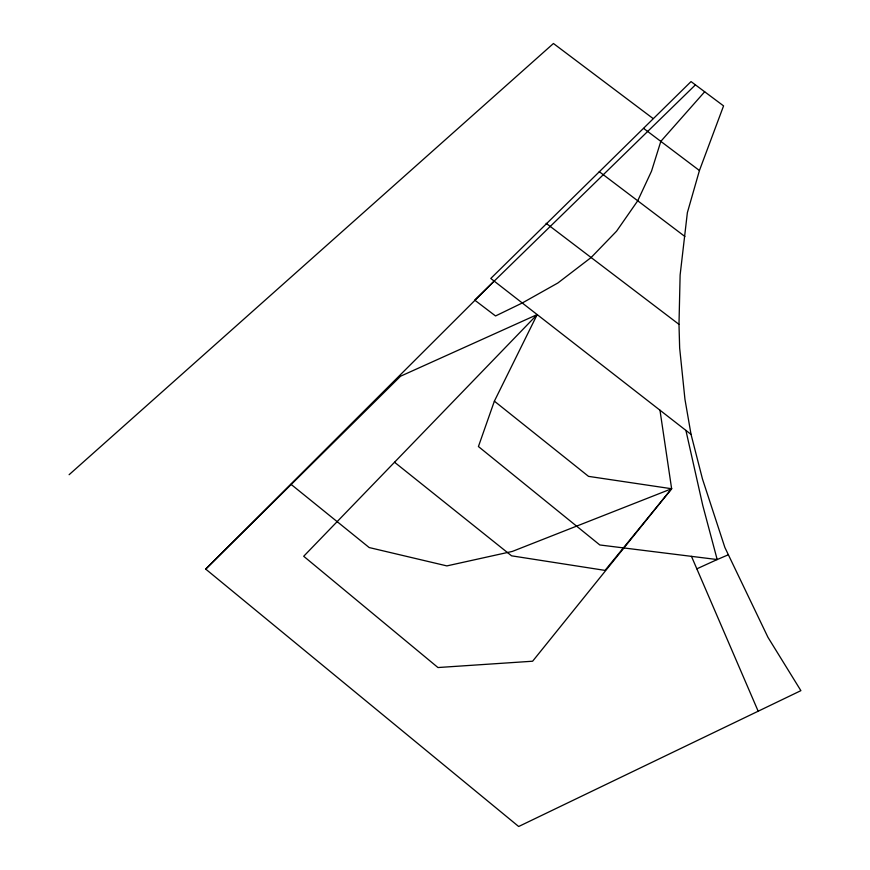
<?xml version="1.0" encoding="UTF-8"?>
<svg xmlns="http://www.w3.org/2000/svg" width="870" height="870" viewBox="0 0 870 870"><rect width="100%" height="100%" fill="white"/><g stroke="black" fill="none" stroke-linecap="round" stroke-linejoin="round"><path stroke-width="1.3" d="M691.041 434.391L684.951 399.297L679.655 348.043L678.991 324.358L680.122 275.04L687.365 212.671L699.436 170.52L723.568 105.89L691.041 81.584L490.778 278.465L691.041 434.391L702.492 479.055L724.862 547.447L767.96 637.318L800.889 690.649L518.672 826.5L205.701 569.1L494.182 281.119M205.701 569.1L400.559 376.21L537.181 314.592L494.377 401.157L478.424 446.538L599.821 544.968L717.184 559.551L728.375 554.766M659.971 410.205L671.629 488.744L532.614 661.222L437.969 667.54L303.695 556.267L537.181 314.592M494.377 401.157L588.533 476.368L671.629 488.744L605.052 570.394L511.56 555.821L394.545 462.242M704.678 91.774L660.819 141.375L651.521 171.162L637.721 200.785L616.547 231.213L591.111 257.531L557.866 282.989L522.272 302.988L495.541 315.962L474.705 300.106L695.434 84.858M69.111 474.705L553.44 43.5L653.076 118.527M696.837 568.828L717.184 559.551L702.753 505.372L685.908 430.411M671.629 488.744L512.332 551.428L446.875 565.902L369.195 547.556L291.048 484.351M643.68 128.445L699.436 170.52M599.245 171.662L684.875 236.477M546.121 223.307L678.991 324.358M691.465 556.354L758.172 711.214"/></g></svg>
